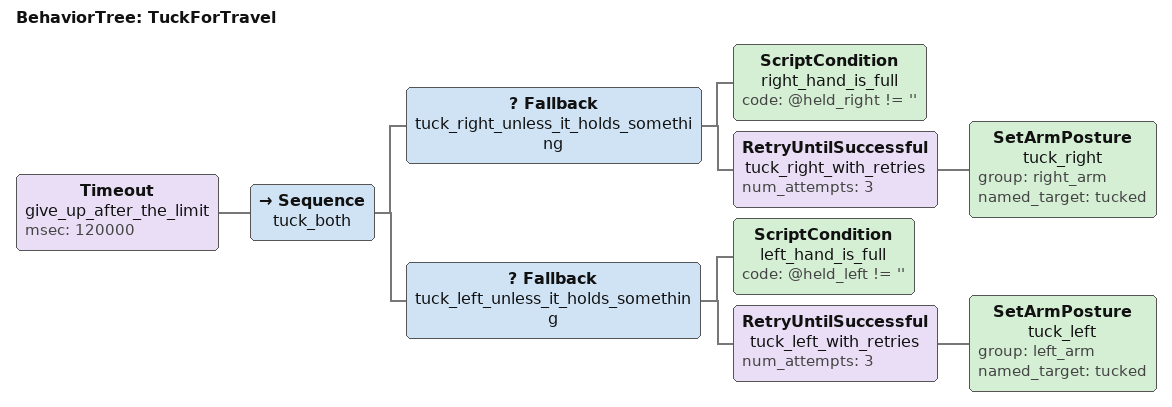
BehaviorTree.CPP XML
<?xml version="1.0"?>
<root BTCPP_format="4">
  <BehaviorTree ID="TuckForTravel">
    <Timeout name="give_up_after_the_limit" msec="120000">
      <Sequence name="tuck_both">
        <Fallback name="tuck_right_unless_it_holds_something">
          <ScriptCondition name="right_hand_is_full" code="@held_right != ''"/>
          <RetryUntilSuccessful name="tuck_right_with_retries" num_attempts="3">
            <SetArmPosture name="tuck_right" group="right_arm" named_target="tucked"/>
          </RetryUntilSuccessful>
        </Fallback>
        <Fallback name="tuck_left_unless_it_holds_something">
          <ScriptCondition name="left_hand_is_full" code="@held_left != ''"/>
          <RetryUntilSuccessful name="tuck_left_with_retries" num_attempts="3">
            <SetArmPosture name="tuck_left" group="left_arm" named_target="tucked"/>
          </RetryUntilSuccessful>
        </Fallback>
      </Sequence>
    </Timeout>
  </BehaviorTree>

</root>
